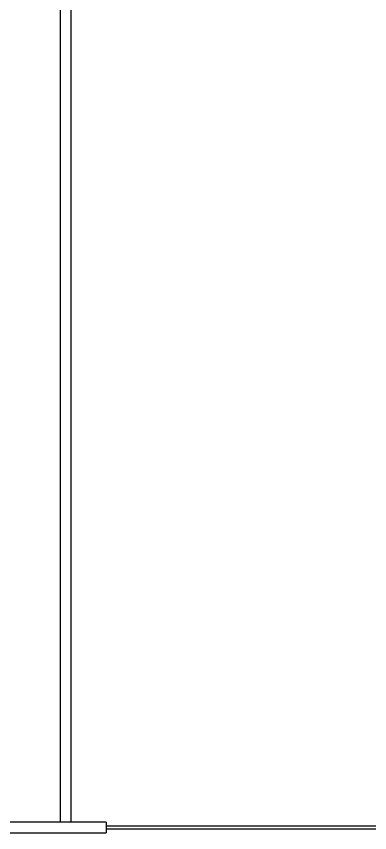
# Model space of a CAD drawing. Header units: millimetres. Extents: x 935 to 1399, y 512 to 900.
# Drawn here: x 1138.87 to 1143.88, y 833.62 to 845.16 of the extents above; entities that cross this region are included whole.
import ezdxf

# ---------------------------------------------------------------- set-up
doc = ezdxf.new("R2010")
doc.units = ezdxf.units.MM
for name, color, linetype in [('MOBIL', 7, 'Continuous'), ('terrenos', 3, 'Continuous'), ('VEGETAÇÃO', 3, 'Continuous')]:
    doc.layers.add(name, color=color, linetype=linetype)

msp = doc.modelspace()

# ---------------------------------------------------------------- linework, layer by layer
at = {"color": 254}
msp.add_line((1140.14399, 833.77187), (1140.14399, 833.62187), dxfattribs=at)
at = {"color": 2}
for p, q in [((1140.14399, 833.71687), (1145.61641, 833.71687)), ((1140.14399, 833.67687), (1145.61641, 833.67687))]:
    msp.add_line(p, q, dxfattribs=at)
at = {"layer": 'MOBIL', "color": 7}
msp.add_line((1140.14399, 833.77187), (1131.63329, 833.77187), dxfattribs=at)
at = {"layer": 'terrenos', "color": 7}
for points in [[(1150.75276, 833.62187), (1168.61641, 833.62187), (1168.61641, 875.84655), (1157.99878, 876.60525), (1147.27273, 877.33332), (1139.49399, 877.41495), (1139.49399, 833.77187)], [(1139.49399, 833.62187), (1139.49399, 833.62187), (1140.14399, 833.62187)]]:
    msp.add_lwpolyline(points, dxfattribs=at)
at = {"layer": 'VEGETAÇÃO', "color": 7}
msp.add_line((1131.63329, 833.62187), (1139.49399, 833.62187), dxfattribs=at)
for points in [[(1150.75276, 833.62187), (1168.61641, 833.62187), (1168.61641, 875.84655), (1157.99878, 876.60525), (1147.27273, 877.33332), (1139.49399, 877.41495), (1139.49399, 833.77187)], [(1168.46641, 833.92187), (1168.46641, 875.70689), (1157.98835, 876.45562), (1147.26686, 877.18337), (1139.64399, 877.26337), (1139.64399, 833.77187)], [(1139.49399, 833.62187), (1140.14399, 833.62187)]]:
    msp.add_lwpolyline(points, dxfattribs=at)

doc.saveas('drawing.dxf')
